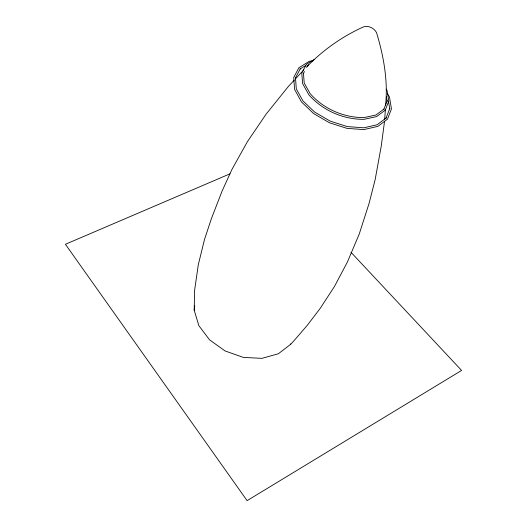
<?xml version="1.0" encoding="UTF-8"?>
<svg xmlns="http://www.w3.org/2000/svg" width="527" height="527" viewBox="0 0 527 527"><rect width="100%" height="100%" fill="white"/><g stroke="black" fill="none" stroke-linecap="round" stroke-linejoin="round"><path stroke-width="0.79" d="M384.552 121.223L381.245 146.117L375.105 179.852L369.052 203.462L359.21 234.12L347.379 262.077L334.48 286.457L320.12 308.499L307.004 325.66L293.499 341.279L290.542 344.401L278.348 353.769L261.945 358.353L243.382 357.405L225.108 350.969L209.581 339.869L198.844 325.646L194.193 310.212L194.621 290.206L198.284 264.804L204.483 239.535L211.373 218.712L222.065 191.117L231.972 169.391L247.347 141.783L266.076 114.207L288.21 86.665L294.323 80.091M385.593 105.057C388.109 80.664 383.61 56.027 376.555 32.714C374.236 27.891 367.431 24.789 362.49 27.325C341.898 36.804 322.906 50.144 307.155 66.461M384.664 119.609L385.342 109.939M194.193 310.212L194.759 305.667M290.542 344.401L290.818 343.861M304.448 71.534L303.387 73.563L303.447 73.2L304.224 83.035L310.126 93.615C323.637 108.918 343.736 117.765 364.131 117.587L375.929 115.005L384.064 109.003L383.847 109.293L387.2 100.782L387.187 101.144L386.416 96.546M306.569 67.476C307.623 65.677 307.03 65.585 308.717 64.874M295.43 78.892L303.763 69.933M305.278 65.776L300.034 69.017L300.291 68.773L295.416 77.95L295.469 77.594L296.312 88.905L302.926 100.855L314.678 112.106L330.185 121.118L347.247 126.579L363.768 127.811L377.101 124.767L386.245 117.896L386.021 118.18L389.763 108.503L389.756 108.858L388.537 101.612M314.092 59.604L306.365 64.38L301.78 73.115L302.623 83.628L308.901 94.86C322.682 110.499 343.215 119.53 364.038 119.333L376.568 116.592L385.25 110.176L388.834 101.006L387.075 90.558L386.186 89.109M229.97 173.844L65.414 244.278L247.104 500.65L461.586 370.428L350.969 252.275M313.222 60.638L309.224 61.33L298.835 67.805L293.717 77.476L294.567 89.34L301.47 101.928L313.637 113.582L329.454 122.778L346.918 128.351L363.828 129.596L377.945 126.348L387.51 119.115L391.449 108.931L389.479 96.975L387.24 93.371"/></g></svg>
